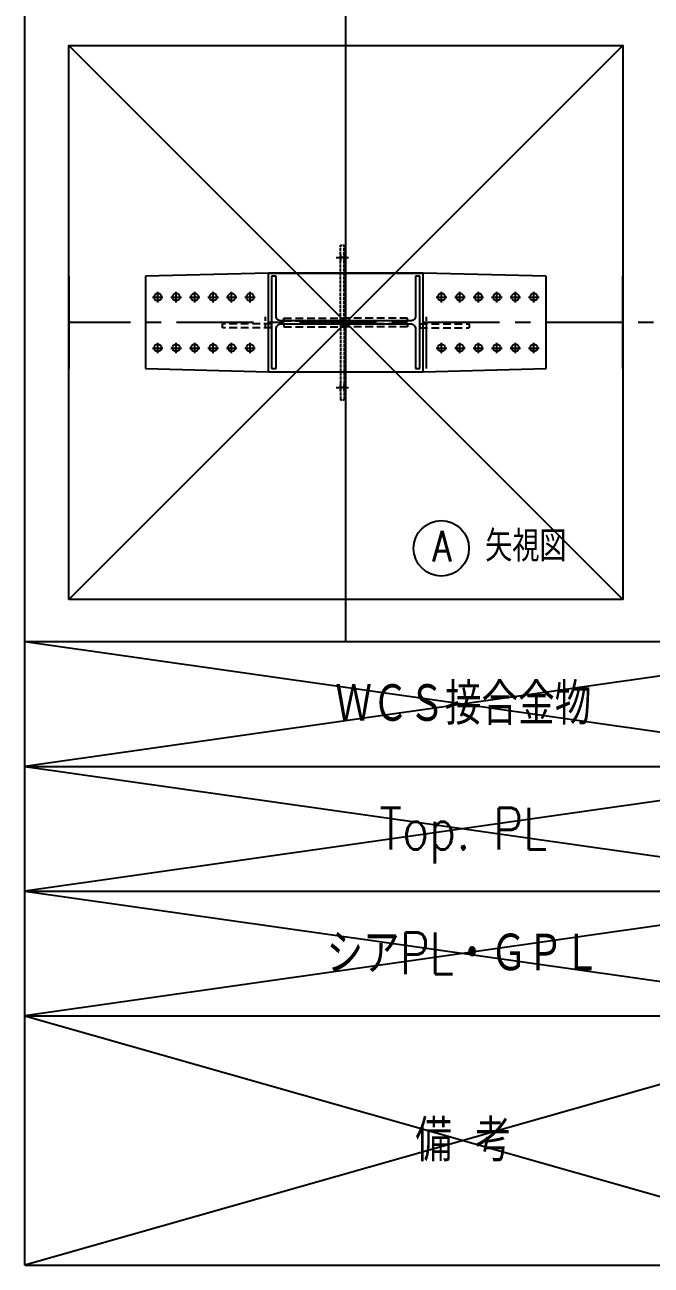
# Model space of a CAD drawing. Extents: x -668440 to 810000, y -1678500 to 210463.
# Drawn here: x -420495 to -400139, y -944029 to -903745 of the extents above; entities that cross this region are included whole.
import ezdxf
from ezdxf.enums import TextEntityAlignment as Align

# ---------------------------------------------------------------- set-up
doc = ezdxf.new("R2010")
doc.units = 0
doc.header["$MEASUREMENT"] = 0
for name, pattern in [('CENTER', [2, 1.25, -0.25, 0.25, -0.25]), ('DASHED', [0.75, 0.5, -0.25]), ('HASEN_S', [2, 1.5, -0.5])]:
    doc.linetypes.add(name, pattern=pattern)
doc.layers.get('0').update_dxf_attribs({"color": 3, "linetype": 'CONTINUOUS'})
doc.layers.add('00_ADDL', color=253, linetype='CONTINUOUS', plot=False)
for name, color, linetype in [('100', 5, 'CENTER'), ('_1-1_L-CL', 3, 'CONTINUOUS'), ('_1-3_L-CS', 1, 'CONTINUOUS'), ('_1-B_TXT1', 3, 'CONTINUOUS'), ('_4-7_CS-H', 4, 'HASEN_S'), ('BEAM_H-482x300x11x15x13', 7, 'CONTINUOUS'), ('BOLT', 4, 'CONTINUOUS'), ('COL_H-482x300x11x15x13', 7, 'CONTINUOUS'), ('ctp400-40-60-60-0-0-M22', 7, 'CONTINUOUS'), ('cwr_d', 7, 'CONTINUOUS'), ('SH400-12-5-5-M22@60(0.0)', 7, 'CONTINUOUS'), ('SP400-40-60-60-0-0-M22-300-K6-502-320-10-165-TYPE2', 7, 'CONTINUOUS'), ('修正2022年4月20日', 2, 'CONTINUOUS')]:
    doc.layers.add(name, color=color, linetype=linetype)
doc.styles.add('S000', font='simplex.shx', dxfattribs={"width": 0.7, "bigfont": 'extfont2.shx'})
doc.styles.add('S020', font='simplex.shx', dxfattribs={"width": 0.8, "height": 100, "bigfont": 'extfont2.shx'})

# ---------------------------------------------------------------- blocks, each defined once
blk = doc.blocks.new('剛接合部C1Y')
blk.add_line((-209119.32027, -399027.59222), (-209119.32027, -392142.59222))
at = {"layer": '00_ADDL'}
for p, q in [((-208976.2444, -395065.92555), (-207176.2444, -396865.92555)), ((-207176.2444, -395065.92555), (-208976.2444, -396865.92555)), ((-209119.32027, -397002.59222), (-206269.32027, -397407.59222)), ((-206269.32027, -397002.59222), (-209119.32027, -397407.59222)), ((-209119.32027, -397407.59222), (-206269.32027, -397812.59222)), ((-206269.32027, -397407.59222), (-209119.32027, -397812.59222)), ((-209119.32027, -397812.59222), (-206269.32027, -398217.59222)), ((-206269.32027, -397812.59222), (-209119.32027, -398217.59222)), ((-209119.32027, -398217.59222), (-206269.32027, -399027.59222)), ((-206269.32027, -398217.59222), (-209119.32027, -399027.59222))]:
    blk.add_line(p, q, dxfattribs=at)
at = {"layer": '00_ADDL', "transparency": 33554661}
for p, q in [((-208081.2444, -395754.92555), (-208093.2444, -395754.92555)), ((-208081.2444, -396176.92555), (-208093.2444, -396176.92555))]:
    blk.add_line(p, q, dxfattribs=at)
at = {"layer": '00_ADDL'}
blk.add_lwpolyline([(-208976.2444, -396865.92555), (-208976.2444, -395065.92555), (-207176.2444, -395065.92555), (-207176.2444, -396865.92555)], close=True, dxfattribs=at)
at = {"layer": '100'}
blk.add_line((-208076.2444, -397002.59222), (-208076.2444, -393132.59222), dxfattribs=at)
at = {"layer": '100', "linetype": 'CENTER', "ltscale": 200}
blk.add_line((-203176.2444, -395965.92555), (-208976.2444, -395965.92555), dxfattribs=at)
at = {"layer": '_1-1_L-CL'}
for p, q in [((-209119.32027, -397407.59222), (-203033.16853, -397407.59222)), ((-209119.32027, -397812.59222), (-203033.16853, -397812.59222)), ((-209119.32027, -398217.59222), (-203033.16853, -398217.59222)), ((-209119.32027, -399027.59222), (-203033.16853, -399027.59222)), ((-209119.32027, -399027.59222), (-203033.16853, -399027.59222))]:
    blk.add_line(p, q, dxfattribs=at)
at = {"layer": '_1-3_L-CS', "ltscale": 10}
blk.add_circle((-207765.95281, -396699.57109), 90, dxfattribs=at)
at = {"layer": '_4-7_CS-H', "ltscale": 0.5}
for p, q in [((-208093.2444, -395958.92555), (-208093.2444, -395714.92555)), ((-208093.2444, -395714.92555), (-208081.2444, -395714.92555)), ((-208081.2444, -395958.92555), (-208081.2444, -395714.92555)), ((-208093.2444, -395972.92555), (-208093.2444, -396216.92555)), ((-208081.2444, -395972.92555), (-208081.2444, -396216.92555)), ((-208093.2444, -396216.92555), (-208081.2444, -396216.92555))]:
    blk.add_line(p, q, dxfattribs=at)
at = {"layer": '_4-7_CS-H', "ltscale": 0.5, "extrusion": (1, -2e-15, 0)}
for centre in [(-395754.92555, 0, -208093.2444), (-395754.92555, 0, -208081.2444)]:
    blk.add_circle(centre, 12, dxfattribs=at)
at = {"layer": '_4-7_CS-H', "ltscale": 0.5, "extrusion": (1, 2e-15, 0)}
for centre in [(-396176.92555, 0, -208093.2444), (-396176.92555, 0, -208081.2444)]:
    blk.add_circle(centre, 12, dxfattribs=at)
at = {"layer": 'BEAM_H-482x300x11x15x13'}
for p, q in [((-208976.2444, -395815.92555), (-208976.2444, -396115.92555)), ((-208976.2444, -395815.92555), (-208976.2444, -395815.92555)), ((-208976.2444, -395947.92555), (-208976.2444, -395815.92555)), ((-207176.2444, -395815.92555), (-207176.2444, -395947.92555)), ((-207176.2444, -395815.92555), (-207176.2444, -395815.92555)), ((-207176.2444, -396115.92555), (-207176.2444, -395815.92555)), ((-208976.2444, -395947.92555), (-208976.2444, -395947.92555)), ((-208976.2444, -395953.92555), (-208976.2444, -395947.92555)), ((-208976.2444, -395958.92555), (-208976.2444, -395953.92555)), ((-208976.2444, -395960.92555), (-208976.2444, -395958.92555)), ((-208976.2444, -395960.92555), (-208976.2444, -395960.92555)), ((-208976.2444, -395970.92555), (-208976.2444, -395970.92555)), ((-208976.2444, -395972.92555), (-208976.2444, -395970.92555)), ((-208976.2444, -395977.92555), (-208976.2444, -395972.92555)), ((-208976.2444, -395983.92555), (-208976.2444, -395977.92555)), ((-208976.2444, -396115.92555), (-208976.2444, -395983.92555)), ((-208337.2444, -395947.92555), (-208337.2444, -395947.92555)), ((-208337.2444, -395953.92555), (-208337.2444, -395947.92555)), ((-208337.2444, -395958.92555), (-208337.2444, -395953.92555)), ((-208337.2444, -395960.92555), (-208337.2444, -395958.92555)), ((-208337.2444, -395960.92555), (-208337.2444, -395960.92555)), ((-208337.2444, -395970.92555), (-208337.2444, -395970.92555)), ((-208337.2444, -395972.92555), (-208337.2444, -395970.92555)), ((-208337.2444, -395977.92555), (-208337.2444, -395972.92555)), ((-208337.2444, -395983.92555), (-208337.2444, -395977.92555)), ((-207815.2444, -395947.92555), (-207815.2444, -395953.92555)), ((-207815.2444, -395953.92555), (-207815.2444, -395958.92555)), ((-207815.2444, -395958.92555), (-207815.2444, -395960.92555)), ((-207815.2444, -395960.92555), (-207815.2444, -395960.92555)), ((-207815.2444, -395970.92555), (-207815.2444, -395972.92555)), ((-207815.2444, -395970.92555), (-207815.2444, -395970.92555)), ((-207815.2444, -395972.92555), (-207815.2444, -395977.92555)), ((-207815.2444, -395977.92555), (-207815.2444, -395983.92555)), ((-207815.2444, -395983.92555), (-207815.2444, -396115.92555)), ((-207815.2444, -395983.92555), (-207815.2444, -395983.92555)), ((-207176.2444, -395947.92555), (-207176.2444, -395953.92555)), ((-207176.2444, -395953.92555), (-207176.2444, -395958.92555)), ((-207176.2444, -395958.92555), (-207176.2444, -395960.92555)), ((-207176.2444, -395960.92555), (-207176.2444, -395960.92555)), ((-207176.2444, -395970.92555), (-207176.2444, -395972.92555)), ((-207176.2444, -395970.92555), (-207176.2444, -395970.92555)), ((-207176.2444, -395972.92555), (-207176.2444, -395977.92555)), ((-207176.2444, -395977.92555), (-207176.2444, -395983.92555)), ((-207176.2444, -395983.92555), (-207176.2444, -396115.92555)), ((-207176.2444, -395983.92555), (-207176.2444, -395983.92555)), ((-208976.2444, -396115.92555), (-208976.2444, -396115.92555)), ((-207815.2444, -396115.92555), (-207815.2444, -396115.92555)), ((-207176.2444, -396115.92555), (-207176.2444, -396115.92555))]:
    blk.add_line(p, q, dxfattribs=at)
at = {"layer": 'BOLT'}
for p, q in [((-208107.2444, -395754.92555, -40), (-208067.2444, -395754.92555, -40)), ((-208704.2444, -395883.92555), (-208670.2444, -395883.92555)), ((-208704.2444, -395883.92555), (-208670.2444, -395883.92555)), ((-208687.2444, -395900.92555), (-208687.2444, -395866.92555)), ((-208687.2444, -395900.92555), (-208687.2444, -395866.92555)), ((-208687.2444, -395883.92555), (-208687.2444, -395883.92555)), ((-208644.2444, -395883.92555), (-208610.2444, -395883.92555)), ((-208644.2444, -395883.92555), (-208610.2444, -395883.92555)), ((-208627.2444, -395900.92555), (-208627.2444, -395866.92555)), ((-208627.2444, -395900.92555), (-208627.2444, -395866.92555)), ((-208627.2444, -395883.92555), (-208627.2444, -395883.92555)), ((-208584.2444, -395883.92555), (-208550.2444, -395883.92555)), ((-208584.2444, -395883.92555), (-208550.2444, -395883.92555)), ((-208567.2444, -395900.92555), (-208567.2444, -395866.92555)), ((-208567.2444, -395900.92555), (-208567.2444, -395866.92555)), ((-208567.2444, -395883.92555), (-208567.2444, -395883.92555)), ((-208524.2444, -395883.92555), (-208490.2444, -395883.92555)), ((-208524.2444, -395883.92555), (-208490.2444, -395883.92555)), ((-208507.2444, -395900.92555), (-208507.2444, -395866.92555)), ((-208507.2444, -395900.92555), (-208507.2444, -395866.92555)), ((-208507.2444, -395883.92555), (-208507.2444, -395883.92555)), ((-208464.2444, -395883.92555), (-208430.2444, -395883.92555)), ((-208464.2444, -395883.92555), (-208430.2444, -395883.92555)), ((-208447.2444, -395900.92555), (-208447.2444, -395866.92555)), ((-208447.2444, -395900.92555), (-208447.2444, -395866.92555)), ((-208447.2444, -395883.92555), (-208447.2444, -395883.92555)), ((-208404.2444, -395883.92555), (-208370.2444, -395883.92555)), ((-208404.2444, -395883.92555), (-208370.2444, -395883.92555)), ((-208387.2444, -395900.92555), (-208387.2444, -395866.92555)), ((-208387.2444, -395900.92555), (-208387.2444, -395866.92555)), ((-208387.2444, -395883.92555), (-208387.2444, -395883.92555)), ((-207782.2444, -395883.92555), (-207748.2444, -395883.92555)), ((-207782.2444, -395883.92555), (-207748.2444, -395883.92555)), ((-207765.2444, -395900.92555), (-207765.2444, -395866.92555)), ((-207765.2444, -395900.92555), (-207765.2444, -395866.92555)), ((-207765.2444, -395883.92555), (-207765.2444, -395883.92555)), ((-207722.2444, -395883.92555), (-207688.2444, -395883.92555)), ((-207722.2444, -395883.92555), (-207688.2444, -395883.92555)), ((-207705.2444, -395900.92555), (-207705.2444, -395866.92555)), ((-207705.2444, -395900.92555), (-207705.2444, -395866.92555)), ((-207705.2444, -395883.92555), (-207705.2444, -395883.92555)), ((-207662.2444, -395883.92555), (-207628.2444, -395883.92555)), ((-207662.2444, -395883.92555), (-207628.2444, -395883.92555)), ((-207645.2444, -395900.92555), (-207645.2444, -395866.92555)), ((-207645.2444, -395900.92555), (-207645.2444, -395866.92555)), ((-207645.2444, -395883.92555), (-207645.2444, -395883.92555)), ((-207602.2444, -395883.92555), (-207568.2444, -395883.92555)), ((-207602.2444, -395883.92555), (-207568.2444, -395883.92555)), ((-207585.2444, -395900.92555), (-207585.2444, -395866.92555)), ((-207585.2444, -395900.92555), (-207585.2444, -395866.92555)), ((-207585.2444, -395883.92555), (-207585.2444, -395883.92555)), ((-207542.2444, -395883.92555), (-207508.2444, -395883.92555)), ((-207542.2444, -395883.92555), (-207508.2444, -395883.92555)), ((-207525.2444, -395900.92555), (-207525.2444, -395866.92555)), ((-207525.2444, -395900.92555), (-207525.2444, -395866.92555)), ((-207525.2444, -395883.92555), (-207525.2444, -395883.92555)), ((-207482.2444, -395883.92555), (-207448.2444, -395883.92555)), ((-207482.2444, -395883.92555), (-207448.2444, -395883.92555)), ((-207465.2444, -395900.92555), (-207465.2444, -395866.92555)), ((-207465.2444, -395900.92555), (-207465.2444, -395866.92555)), ((-207465.2444, -395883.92555), (-207465.2444, -395883.92555)), ((-208704.2444, -396048.92555), (-208670.2444, -396048.92555)), ((-208704.2444, -396048.92555), (-208670.2444, -396048.92555)), ((-208687.2444, -396065.92555), (-208687.2444, -396031.92555)), ((-208687.2444, -396065.92555), (-208687.2444, -396031.92555)), ((-208687.2444, -396048.92555), (-208687.2444, -396048.92555)), ((-208644.2444, -396048.92555), (-208610.2444, -396048.92555)), ((-208644.2444, -396048.92555), (-208610.2444, -396048.92555)), ((-208627.2444, -396065.92555), (-208627.2444, -396031.92555)), ((-208627.2444, -396065.92555), (-208627.2444, -396031.92555)), ((-208627.2444, -396048.92555), (-208627.2444, -396048.92555)), ((-208584.2444, -396048.92555), (-208550.2444, -396048.92555)), ((-208584.2444, -396048.92555), (-208550.2444, -396048.92555)), ((-208567.2444, -396065.92555), (-208567.2444, -396031.92555)), ((-208567.2444, -396065.92555), (-208567.2444, -396031.92555)), ((-208567.2444, -396048.92555), (-208567.2444, -396048.92555)), ((-208524.2444, -396048.92555), (-208490.2444, -396048.92555)), ((-208524.2444, -396048.92555), (-208490.2444, -396048.92555)), ((-208507.2444, -396065.92555), (-208507.2444, -396031.92555)), ((-208507.2444, -396065.92555), (-208507.2444, -396031.92555)), ((-208507.2444, -396048.92555), (-208507.2444, -396048.92555)), ((-208464.2444, -396048.92555), (-208430.2444, -396048.92555)), ((-208464.2444, -396048.92555), (-208430.2444, -396048.92555)), ((-208447.2444, -396065.92555), (-208447.2444, -396031.92555)), ((-208447.2444, -396065.92555), (-208447.2444, -396031.92555)), ((-208447.2444, -396048.92555), (-208447.2444, -396048.92555)), ((-208404.2444, -396048.92555), (-208370.2444, -396048.92555)), ((-208404.2444, -396048.92555), (-208370.2444, -396048.92555)), ((-208387.2444, -396065.92555), (-208387.2444, -396031.92555)), ((-208387.2444, -396065.92555), (-208387.2444, -396031.92555)), ((-208387.2444, -396048.92555), (-208387.2444, -396048.92555)), ((-207782.2444, -396048.92555), (-207748.2444, -396048.92555)), ((-207782.2444, -396048.92555), (-207748.2444, -396048.92555)), ((-207765.2444, -396065.92555), (-207765.2444, -396031.92555)), ((-207765.2444, -396065.92555), (-207765.2444, -396031.92555)), ((-207765.2444, -396048.92555), (-207765.2444, -396048.92555)), ((-207722.2444, -396048.92555), (-207688.2444, -396048.92555)), ((-207722.2444, -396048.92555), (-207688.2444, -396048.92555)), ((-207705.2444, -396065.92555), (-207705.2444, -396031.92555)), ((-207705.2444, -396065.92555), (-207705.2444, -396031.92555)), ((-207705.2444, -396048.92555), (-207705.2444, -396048.92555)), ((-207662.2444, -396048.92555), (-207628.2444, -396048.92555)), ((-207662.2444, -396048.92555), (-207628.2444, -396048.92555)), ((-207645.2444, -396065.92555), (-207645.2444, -396031.92555)), ((-207645.2444, -396065.92555), (-207645.2444, -396031.92555)), ((-207645.2444, -396048.92555), (-207645.2444, -396048.92555)), ((-207602.2444, -396048.92555), (-207568.2444, -396048.92555)), ((-207602.2444, -396048.92555), (-207568.2444, -396048.92555)), ((-207585.2444, -396065.92555), (-207585.2444, -396031.92555)), ((-207585.2444, -396065.92555), (-207585.2444, -396031.92555)), ((-207585.2444, -396048.92555), (-207585.2444, -396048.92555)), ((-207542.2444, -396048.92555), (-207508.2444, -396048.92555)), ((-207542.2444, -396048.92555), (-207508.2444, -396048.92555)), ((-207525.2444, -396065.92555), (-207525.2444, -396031.92555)), ((-207525.2444, -396065.92555), (-207525.2444, -396031.92555)), ((-207525.2444, -396048.92555), (-207525.2444, -396048.92555)), ((-207482.2444, -396048.92555), (-207448.2444, -396048.92555)), ((-207482.2444, -396048.92555), (-207448.2444, -396048.92555)), ((-207465.2444, -396065.92555), (-207465.2444, -396031.92555)), ((-207465.2444, -396065.92555), (-207465.2444, -396031.92555)), ((-207465.2444, -396048.92555), (-207465.2444, -396048.92555)), ((-208107.2444, -396176.92555, -40), (-208067.2444, -396176.92555, -40))]:
    blk.add_line(p, q, dxfattribs=at)
at = {"layer": 'COL_H-482x300x11x15x13'}
for p, q in [((-208302.2444, -395815.92555), (-208317.2444, -395815.92555)), ((-208317.2444, -395815.92555), (-208317.2444, -395815.92555)), ((-208317.2444, -395815.92555), (-208317.2444, -396115.92555)), ((-208302.2444, -395947.92555), (-208302.2444, -395815.92555)), ((-208302.2444, -395815.92555), (-208302.2444, -395815.92555)), ((-207835.2444, -395815.92555), (-207850.2444, -395815.92555)), ((-207850.2444, -395815.92555), (-207850.2444, -395815.92555)), ((-207850.2444, -395815.92555), (-207850.2444, -395947.92555)), ((-207835.2444, -396115.92555), (-207835.2444, -395815.92555)), ((-207835.2444, -395815.92555), (-207835.2444, -395815.92555)), ((-208300.2444, -395953.92555), (-208302.2444, -395947.92555)), ((-208302.2444, -395983.92555), (-208300.2444, -395977.92555)), ((-208302.2444, -396115.92555), (-208302.2444, -395983.92555)), ((-208302.2444, -395983.92555), (-208302.2444, -395983.92555)), ((-208295.2444, -395958.92555), (-208300.2444, -395953.92555)), ((-208300.2444, -395977.92555), (-208295.2444, -395972.92555)), ((-208289.2444, -395960.92555), (-208295.2444, -395958.92555)), ((-208295.2444, -395972.92555), (-208289.2444, -395970.92555)), ((-207863.2444, -395960.92555), (-208289.2444, -395960.92555)), ((-208289.2444, -395960.92555), (-208289.2444, -395960.92555)), ((-208289.2444, -395970.92555), (-207863.2444, -395970.92555)), ((-207857.2444, -395958.92555), (-207863.2444, -395960.92555)), ((-207863.2444, -395970.92555), (-207863.2444, -395970.92555)), ((-207863.2444, -395970.92555), (-207857.2444, -395972.92555)), ((-207852.2444, -395953.92555), (-207857.2444, -395958.92555)), ((-207857.2444, -395972.92555), (-207852.2444, -395977.92555)), ((-207850.2444, -395947.92555), (-207852.2444, -395953.92555)), ((-207852.2444, -395977.92555), (-207850.2444, -395983.92555)), ((-207850.2444, -395983.92555), (-207850.2444, -396115.92555)), ((-208317.2444, -396115.92555), (-208317.2444, -396115.92555)), ((-208317.2444, -396115.92555), (-208302.2444, -396115.92555)), ((-208302.2444, -396115.92555), (-208302.2444, -396115.92555)), ((-207850.2444, -396115.92555), (-207850.2444, -396115.92555)), ((-207850.2444, -396115.92555), (-207835.2444, -396115.92555)), ((-207835.2444, -396115.92555), (-207835.2444, -396115.92555))]:
    blk.add_line(p, q, dxfattribs=at)
at = {"layer": 'ctp400-40-60-60-0-0-M22'}
for p, q in [((-208327.2444, -396125.92555), (-208327.2444, -395805.92555)), ((-208327.2444, -395805.92555), (-207825.2444, -395805.92555)), ((-208327.2444, -395805.92555), (-208327.2444, -395805.92555)), ((-207825.2444, -396125.92555), (-207825.2444, -395805.92555)), ((-207825.2444, -395805.92555), (-207825.2444, -395805.92555)), ((-208327.2444, -396125.92555), (-207825.2444, -396125.92555)), ((-208327.2444, -396125.92555), (-208327.2444, -396125.92555)), ((-207825.2444, -396125.92555), (-207825.2444, -396125.92555))]:
    blk.add_line(p, q, dxfattribs=at)
at = {"layer": 'cwr_d', "linetype": 'DASHED', "ltscale": 50}
for p, q in [((-208277.2444, -395951.92555), (-208077.2444, -395951.92555)), ((-208277.2444, -395960.92555), (-208277.2444, -395951.92555)), ((-208277.2444, -395951.92555), (-208277.2444, -395951.92555)), ((-208277.2444, -395960.92555), (-208077.2444, -395960.92555)), ((-208277.2444, -395960.92555), (-208277.2444, -395960.92555)), ((-208277.2444, -395970.92555), (-208077.2444, -395970.92555)), ((-208277.2444, -395970.92555), (-208277.2444, -395979.92555)), ((-208277.2444, -395970.92555), (-208277.2444, -395970.92555)), ((-208277.2444, -395979.92555), (-208077.2444, -395979.92555)), ((-208277.2444, -395979.92555), (-208277.2444, -395979.92555)), ((-208077.2444, -395960.92555), (-208077.2444, -395951.92555)), ((-208077.2444, -395951.92555), (-208077.2444, -395951.92555)), ((-208077.2444, -395960.92555), (-208077.2444, -395960.92555)), ((-208077.2444, -395970.92555), (-208077.2444, -395979.92555)), ((-208077.2444, -395970.92555), (-208077.2444, -395970.92555)), ((-208077.2444, -395979.92555), (-208077.2444, -395979.92555)), ((-207875.2444, -395951.92555), (-208075.2444, -395951.92555)), ((-208075.2444, -395960.92555), (-208075.2444, -395951.92555)), ((-208075.2444, -395951.92555), (-208075.2444, -395951.92555)), ((-207875.2444, -395960.92555), (-208075.2444, -395960.92555)), ((-208075.2444, -395960.92555), (-208075.2444, -395960.92555)), ((-207875.2444, -395970.92555), (-208075.2444, -395970.92555)), ((-208075.2444, -395970.92555), (-208075.2444, -395979.92555)), ((-208075.2444, -395970.92555), (-208075.2444, -395970.92555)), ((-207875.2444, -395979.92555), (-208075.2444, -395979.92555)), ((-208075.2444, -395979.92555), (-208075.2444, -395979.92555)), ((-207875.2444, -395960.92555), (-207875.2444, -395951.92555)), ((-207875.2444, -395951.92555), (-207875.2444, -395951.92555)), ((-207875.2444, -395960.92555), (-207875.2444, -395960.92555)), ((-207875.2444, -395970.92555), (-207875.2444, -395979.92555)), ((-207875.2444, -395970.92555), (-207875.2444, -395970.92555)), ((-207875.2444, -395979.92555), (-207875.2444, -395979.92555))]:
    blk.add_line(p, q, dxfattribs=at)
at = {"layer": 'SH400-12-5-5-M22@60(0.0)', "linetype": 'DASHED', "ltscale": 50}
for p, q in [((-208317.2444, -395970.92555), (-208477.2444, -395970.92555)), ((-208477.2444, -395982.92555), (-208477.2444, -395970.92555)), ((-208477.2444, -395970.92555), (-208477.2444, -395970.92555)), ((-208317.2444, -395982.92555), (-208477.2444, -395982.92555)), ((-208477.2444, -395982.92555), (-208477.2444, -395982.92555)), ((-207835.2444, -395970.92555), (-207675.2444, -395970.92555)), ((-207835.2444, -395982.92555), (-207675.2444, -395982.92555)), ((-207675.2444, -395970.92555), (-207675.2444, -395982.92555)), ((-207675.2444, -395970.92555), (-207675.2444, -395970.92555)), ((-207675.2444, -395982.92555), (-207675.2444, -395982.92555))]:
    blk.add_line(p, q, dxfattribs=at)
at = {"layer": 'SH400-12-5-5-M22@60(0.0)'}
for p, q in [((-208317.2444, -395970.92555), (-208317.2444, -395970.92555)), ((-208317.2444, -395982.92555), (-208317.2444, -395970.92555)), ((-208317.2444, -395982.92555), (-208317.2444, -395982.92555)), ((-207835.2444, -395970.92555), (-207835.2444, -395970.92555)), ((-207835.2444, -395970.92555), (-207835.2444, -395982.92555)), ((-207835.2444, -395982.92555), (-207835.2444, -395982.92555))]:
    blk.add_line(p, q, dxfattribs=at)
at = {"layer": 'SP400-40-60-60-0-0-M22-300-K6-502-320-10-165-TYPE2'}
for p, q in [((-208327.2444, -395805.92555), (-208727.2444, -395815.92555)), ((-208727.2444, -395815.92555), (-208727.2444, -396115.92555)), ((-208727.2444, -395815.92555), (-208727.2444, -395815.92555)), ((-207825.2444, -395805.92555), (-208327.2444, -395805.92555)), ((-208327.2444, -395805.92555), (-208327.2444, -395805.92555)), ((-207425.2444, -395815.92555), (-207825.2444, -395805.92555)), ((-207825.2444, -395805.92555), (-207825.2444, -395805.92555)), ((-207425.2444, -396115.92555), (-207425.2444, -395815.92555)), ((-207425.2444, -395815.92555), (-207425.2444, -395815.92555)), ((-208727.2444, -396115.92555), (-208327.2444, -396125.92555)), ((-208727.2444, -396115.92555), (-208727.2444, -396115.92555)), ((-208327.2444, -396125.92555), (-207825.2444, -396125.92555)), ((-208327.2444, -396125.92555), (-208327.2444, -396125.92555)), ((-207825.2444, -396125.92555), (-207425.2444, -396115.92555)), ((-207825.2444, -396125.92555), (-207825.2444, -396125.92555)), ((-207425.2444, -396115.92555), (-207425.2444, -396115.92555))]:
    blk.add_line(p, q, dxfattribs=at)
for centre in [(-208687.2444, -395883.42555), (-208627.2444, -395883.42555), (-208567.2444, -395883.42555), (-208507.2444, -395883.42555), (-208447.2444, -395883.42555), (-208387.2444, -395883.42555), (-207765.2444, -395883.42555), (-207705.2444, -395883.42555), (-207645.2444, -395883.42555), (-207585.2444, -395883.42555), (-207525.2444, -395883.42555), (-207465.2444, -395883.42555), (-208687.2444, -396048.42555), (-208627.2444, -396048.42555), (-208567.2444, -396048.42555), (-208507.2444, -396048.42555), (-208447.2444, -396048.42555), (-208387.2444, -396048.42555), (-207765.2444, -396048.42555), (-207705.2444, -396048.42555), (-207645.2444, -396048.42555), (-207585.2444, -396048.42555), (-207525.2444, -396048.42555), (-207465.2444, -396048.42555)]:
    blk.add_circle(centre, 12, dxfattribs=at)
at = {"layer": '修正2022年4月20日'}
blk.add_line((-209119.32027, -397002.59222), (-203033.16853, -397002.59222), dxfattribs=at)
at = {"layer": '_1-1_L-CL', "style": 'S020', "width": 0.8}
blk.add_text('備 考', height=135, dxfattribs=at).set_placement((-207694.32027, -398622.59222), align=Align.MIDDLE_CENTER)
at = {"layer": '_1-3_L-CS', "ltscale": 10, "style": 'S000', "width": 0.8}
blk.add_text('A  矢視図', height=100, rotation=359.99999997, dxfattribs=at).set_placement((-207794.40183, -396742.44137))
at = {"layer": '_1-B_TXT1', "style": 'S020', "width": 0.8}
for s, p in [('ＷＣＳ接合金物', (-207694.32027, -397205.09222)), ('Top. PL', (-207694.32027, -397610.09222)), ('シアPL・ＧＰＬ', (-207694.32027, -398015.09222))]:
    blk.add_text(s, height=135, dxfattribs=at).set_placement(p, align=Align.MIDDLE_CENTER)

msp = doc.modelspace()

# ---------------------------------------------------------------- block references
at = {"xscale": 10, "yscale": 10, "zscale": 10}
msp.add_blockref('剛接合部C1Y', (1670698.7, 3046247.4, 5600), dxfattribs=at)

doc.saveas('drawing.dxf')
